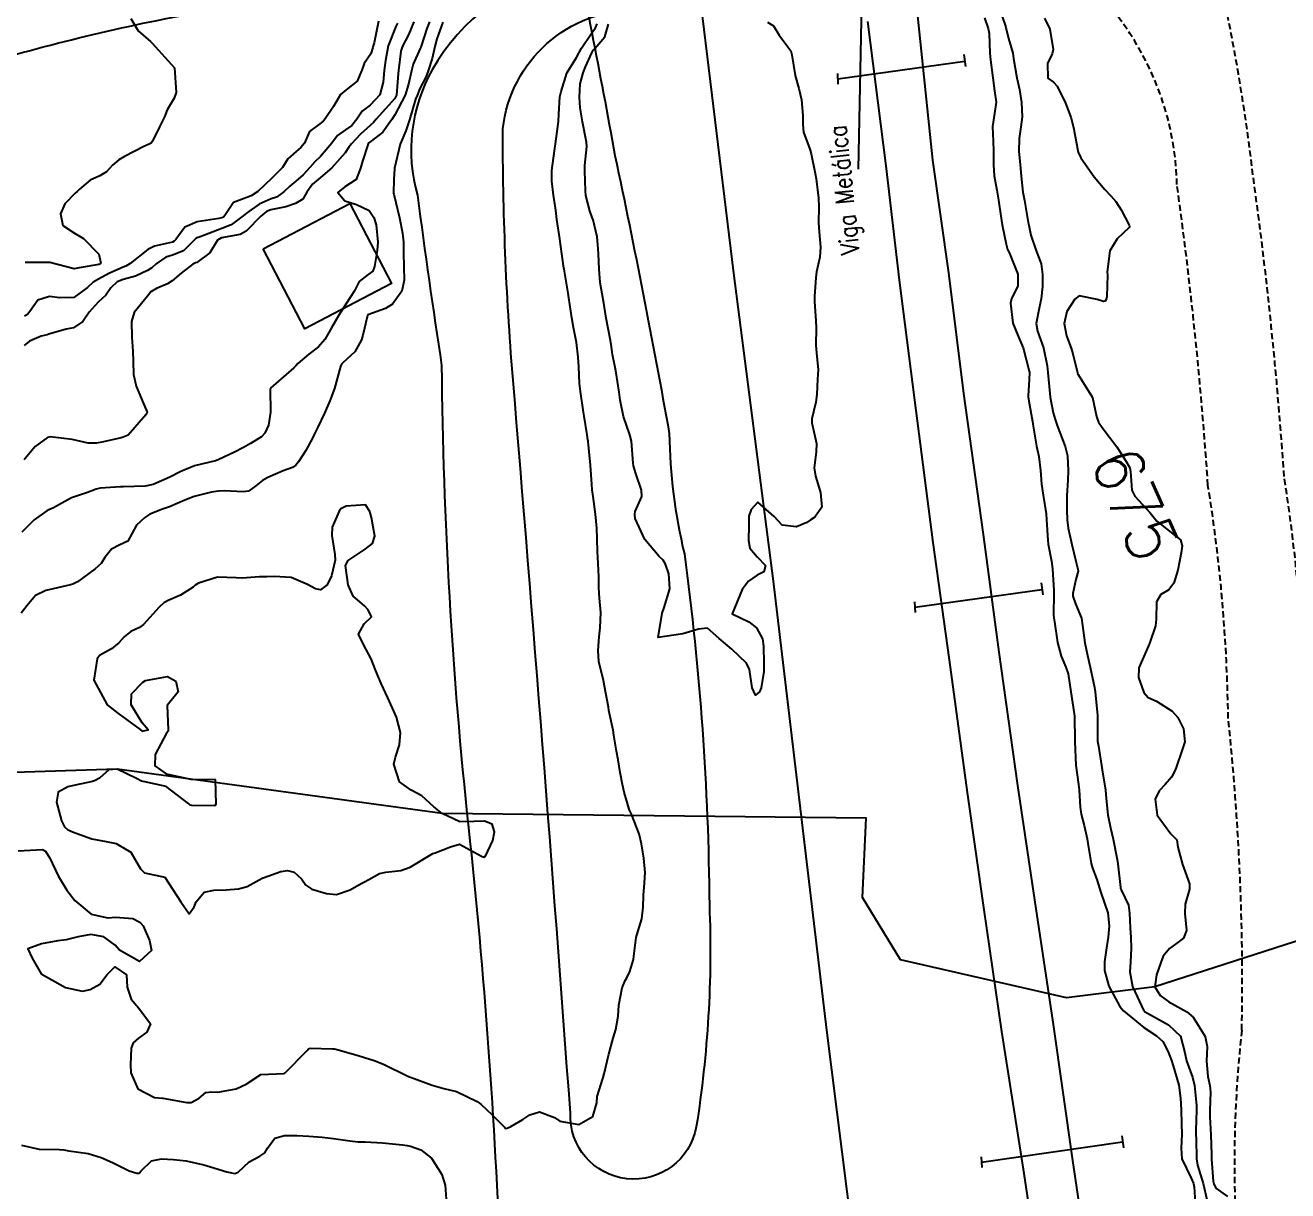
# Model space of a CAD drawing. Header units: metres. Extents: x 292545 to 299085, y 7450245 to 7463078.
# Drawn here: x 296214.4 to 296317.3, y 7455107.3 to 7455202.4 of the extents above; entities that cross this region are included whole.
import ezdxf
from ezdxf.enums import TextEntityAlignment as Align

# ---------------------------------------------------------------- set-up
doc = ezdxf.new("R2010")
doc.units = ezdxf.units.M
doc.linetypes.add('CONTINUO', pattern=[0])
doc.linetypes.add('DASHED', pattern=[0.75, 0.5, -0.25])
for name, color, linetype in [('Cotas', 45, 'Continuous'), ('Curvas de Nivel 1m', 11, 'Continuous'), ('Curvas de Nivel 5m', 15, 'Continuous'), ('Edificações', 30, 'Continuous'), ('Hidrografia', 140, 'Continuous'), ('Linha Férrea', 20, 'Continuous'), ('Pórtico', 62, 'Continuous'), ('TEXTO', 45, 'Continuous'), ('Vias Primárias', 230, 'Continuous'), ('Vias Secundárias', 230, 'DASHED')]:
    doc.layers.add(name, color=color, linetype=linetype)
doc.styles.add('ROMANS', font='romans', dxfattribs={"height": 0.2})
doc.styles.add('Style-STANDARD', font='STANDARD.shx')

msp = doc.modelspace()

# ---------------------------------------------------------------- linework, layer by layer
at = {"layer": 'Curvas de Nivel 1m', "flags": 128}
for points, elevation in [([(296293.68, 7455204.08), (296294.3, 7455202.36), (296294.36, 7455202.07), (296294.57, 7455201.28), (296294.9, 7455200.07), (296294.96, 7455199.65), (296295.24, 7455198.06), (296295.45, 7455197.13), (296295.63, 7455196.06), (296295.66, 7455194.89), (296295.57, 7455194.06), (296295.42, 7455193.11), (296295.41, 7455192.06), (296295.51, 7455191), (296295.58, 7455190.06), (296295.74, 7455188.74), (296295.87, 7455188.06), (296296.17, 7455186.28), (296296.21, 7455186.05), (296296.38, 7455185.23), (296296.78, 7455184.04), (296297.21, 7455182.89), (296297.34, 7455182.04), (296297.32, 7455181.05), (296297.23, 7455180.04), (296297.07, 7455179.28), (296296.81, 7455178.04), (296296.92, 7455177.41), (296297.41, 7455176.04), (296297.72, 7455174.58), (296297.78, 7455174.03), (296297.94, 7455172.32), (296297.97, 7455172.03), (296298.21, 7455170.75), (296298.36, 7455170.19), (296298.41, 7455170.03), (296298.52, 7455169.7), (296299.18, 7455168.01), (296299.38, 7455167.23), (296299.42, 7455166.01), (296299.39, 7455165.25), (296299.32, 7455164.01), (296299.32, 7455162.81), (296299.35, 7455162.01), (296299.43, 7455161.35), (296299.72, 7455160.01), (296300.06, 7455158.66), (296300.22, 7455158), (296300.23, 7455157.82), (296300.04, 7455157.16), (296299.8, 7455156), (296299.81, 7455155.78), (296300.02, 7455155.18), (296300.5, 7455154), (296300.59, 7455153.41), (296300.79, 7455151.99), (296301, 7455150.96), (296301.22, 7455149.99), (296301.58, 7455148.35), (296301.64, 7455147.98), (296301.83, 7455146.07), (296301.83, 7455145.98), (296301.82, 7455144.05), (296301.82, 7455143.98), (296301.89, 7455143.56), (296302.14, 7455141.98), (296302.21, 7455141.63), (296302.46, 7455139.97), (296302.53, 7455139.28), (296302.66, 7455137.97), (296302.88, 7455136.9), (296303.1, 7455135.97), (296303.42, 7455134.32), (296303.47, 7455133.96), (296303.69, 7455132.02), (296303.7, 7455131.96), (296303.75, 7455131.84), (296304.35, 7455130.58), (296304.44, 7455129.95), (296304.49, 7455128.73), (296304.54, 7455127.95), (296304.57, 7455127.07), (296304.51, 7455125.95), (296304.46, 7455125.16), (296304.68, 7455123.95), (296305.59, 7455121.98), (296305.62, 7455121.94), (296305.66, 7455121.92), (296307.62, 7455120.84), (296308.58, 7455119.9), (296308.94, 7455118.54), (296309.08, 7455117.89), (296309.56, 7455116.57), (296309.74, 7455115.89), (296309.9, 7455114.25), (296309.9, 7455113.88), (296309.84, 7455112.21), (296309.84, 7455111.89), (296309.86, 7455111.54), (296309.89, 7455109.89), (296309.98, 7455109.38), (296310.44, 7455107.88), (296310.75, 7455106.58)], 676), ([(296222.97, 7455202.92), (296223.57, 7455201.91), (296224.56, 7455201.04), (296224.71, 7455200.9), (296226.54, 7455198.88), (296226.67, 7455196.88), (296226.51, 7455196.4), (296225.93, 7455195.45), (296225.71, 7455194.89), (296225.3, 7455194.07), (296224.73, 7455192.9), (296224.62, 7455192.74), (296224.46, 7455192.66), (296224.02, 7455192.47), (296222.45, 7455191.66), (296221.99, 7455191.39), (296221.48, 7455190.94), (296220.99, 7455190.39), (296220.43, 7455190.07), (296219.66, 7455189.73), (296218.74, 7455188.97), (296218.58, 7455188.81), (296218.42, 7455188.66), (296217.59, 7455187.79), (296217.24, 7455186.99), (296217.43, 7455186.03), (296218.38, 7455185.39), (296219.11, 7455184.96), (296220.36, 7455183.69), (296220.52, 7455182.95), (296220.44, 7455182.87), (296220.35, 7455182.84), (296218.75, 7455182.56), (296218.35, 7455182.48), (296216.35, 7455183), (296214.35, 7455183.02)], 682), ([(296292.59, 7455202.96), (296292.91, 7455202.09), (296292.97, 7455201.69), (296293.04, 7455200.09), (296293.1, 7455199.53), (296293.28, 7455198.08), (296293.43, 7455197), (296293.54, 7455196.08), (296293.42, 7455195.16), (296293.25, 7455194.09), (296293.3, 7455192.91), (296293.34, 7455192.09), (296293.34, 7455190.97), (296293.4, 7455190.09), (296293.6, 7455188.91), (296293.75, 7455188.08), (296293.83, 7455187.51), (296294.04, 7455186.08), (296294.37, 7455184.5), (296294.49, 7455184.07), (296294.6, 7455183.83), (296295.32, 7455182.06), (296295.31, 7455181.08), (296294.81, 7455180.07), (296294.71, 7455179.68), (296294.92, 7455178.06), (296295.35, 7455176.99), (296295.76, 7455176.06), (296296.25, 7455174.14), (296296.27, 7455174.05), (296296.27, 7455174.03), (296296.24, 7455173.47), (296296.15, 7455172.12), (296296.15, 7455172.05), (296296.22, 7455171.7), (296296.52, 7455170.05), (296296.57, 7455169.67), (296296.83, 7455168.04), (296297.02, 7455167.19), (296297.17, 7455166.04), (296297.25, 7455164.93), (296297.39, 7455164.04), (296297.63, 7455162.52), (296297.67, 7455162.03), (296297.76, 7455160.36), (296297.8, 7455160.03), (296298.06, 7455158.65), (296298.14, 7455158.03), (296298.25, 7455156.25), (296298.25, 7455156.03), (296298.22, 7455154.23), (296298.25, 7455154.03), (296298.32, 7455153.71), (296298.56, 7455152.02), (296298.85, 7455150.89), (296299.23, 7455150.01), (296299.42, 7455149.47), (296299.65, 7455148), (296299.92, 7455146.19), (296299.93, 7455146), (296299.93, 7455145.98), (296299.97, 7455144), (296299.97, 7455143.92), (296300.04, 7455142), (296300.27, 7455140.42), (296300.32, 7455140), (296300.4, 7455138.57), (296300.48, 7455138), (296300.73, 7455137.08), (296300.97, 7455135.99), (296301.08, 7455135.28), (296301.29, 7455133.99), (296301.4, 7455133.62), (296301.76, 7455132.69), (296301.97, 7455131.98), (296302.09, 7455131.63), (296302.67, 7455129.97), (296302.78, 7455128.9), (296302.68, 7455127.97), (296302.55, 7455127.11), (296302.38, 7455125.97), (296302.38, 7455125.26), (296302.73, 7455123.97), (296303.64, 7455122.32), (296303.95, 7455121.96), (296305.61, 7455120.61), (296306.63, 7455119.92), (296307.14, 7455119.46), (296307.59, 7455118.63), (296307.85, 7455117.91), (296307.99, 7455117.49), (296308.44, 7455115.9), (296308.6, 7455114.84), (296308.65, 7455113.9), (296308.67, 7455112.75), (296308.69, 7455111.9), (296308.64, 7455110.76), (296308.69, 7455109.9), (296309.47, 7455108.33), (296309.66, 7455107.89), (296309.71, 7455107.63), (296309.81, 7455105.89)], 677), ([(296213.78, 7455135.03), (296215.77, 7455135.12), (296216.02, 7455135), (296216.35, 7455134.41), (296217.05, 7455132.99), (296217.74, 7455131.82), (296218.39, 7455130.97), (296219.72, 7455129.85), (296221.09, 7455129.56), (296221.71, 7455129.61), (296223.13, 7455129.5), (296223.71, 7455129.2), (296223.96, 7455128.91), (296224.5, 7455127.7), (296224.65, 7455126.9), (296223.67, 7455126), (296222.04, 7455126.93), (296221.69, 7455127.34), (296220.76, 7455128.01), (296219.7, 7455128.2), (296218.66, 7455128), (296217.69, 7455127.76), (296217.01, 7455127.67), (296215.69, 7455127.44), (296214.57, 7455127.02), (296214.93, 7455126.26), (296215.66, 7455125), (296217.65, 7455123.88), (296219.03, 7455123.58), (296219.64, 7455123.7), (296220.44, 7455124.16), (296221.05, 7455124.94), (296221.67, 7455125.56), (296222.61, 7455124.92), (296222.67, 7455123.89), (296223, 7455122.92), (296223.63, 7455122.19), (296224.58, 7455120.9), (296224.26, 7455120.24), (296223.6, 7455119.74), (296223.16, 7455119.35), (296223, 7455118.92), (296222.93, 7455117.56), (296222.97, 7455116.92), (296223.55, 7455115.61), (296224.9, 7455114.9), (296225.54, 7455114.85), (296225.59, 7455114.84), (296227.54, 7455114.5), (296227.9, 7455114.5), (296228.53, 7455114.85), (296229.08, 7455115.32), (296229.55, 7455115.36), (296230.07, 7455115.35), (296231.55, 7455115.61), (296232.37, 7455115.99), (296233.56, 7455116.79), (296235.47, 7455116.87), (296235.56, 7455116.92), (296237.35, 7455118.74), (296237.46, 7455118.87), (296237.59, 7455118.93), (296239.43, 7455118.88), (296239.58, 7455118.86), (296240.19, 7455118.71), (296241.58, 7455118.31), (296242.82, 7455117.92), (296243.57, 7455117.61), (296245.56, 7455116.65), (296247.03, 7455116.1), (296247.55, 7455115.92), (296248.51, 7455115.65), (296249.54, 7455115.39), (296251.23, 7455114.58), (296251.53, 7455114.35), (296252.45, 7455113.49), (296253.38, 7455112.55), (296253.44, 7455112.48), (296253.51, 7455112.37), (296253.67, 7455112.39), (296253.97, 7455112.55), (296254.94, 7455113.11), (296255.52, 7455113.49), (296256.31, 7455113.73), (296257.52, 7455113.27), (296257.97, 7455112.96), (296259.52, 7455112.69), (296260.65, 7455113.34), (296260.99, 7455114.47), (296261.01, 7455114.99), (296261.48, 7455116.46), (296261.5, 7455116.53), (296261.57, 7455116.84), (296261.97, 7455118.45), (296262.32, 7455119.73), (296262.53, 7455120.45), (296262.72, 7455121.54), (296262.77, 7455122.44), (296263.05, 7455123.84), (296263.29, 7455124.44), (296263.42, 7455124.67), (296263.66, 7455125.17), (296263.96, 7455126.15), (296264, 7455126.43), (296264.18, 7455127.94), (296264.32, 7455128.42), (296264.66, 7455129.47), (296264.77, 7455130.42), (296264.79, 7455131.37), (296264.88, 7455132.42), (296264.92, 7455133.26), (296264.8, 7455134.42), (296264.61, 7455135.6), (296264.43, 7455136.42), (296263.82, 7455138), (296263.68, 7455138.29), (296263.62, 7455138.43), (296263.21, 7455139.81), (296263.06, 7455140.44), (296262.89, 7455141.41), (296262.72, 7455142.45), (296262.59, 7455143.16), (296262.36, 7455144.45), (296262.3, 7455144.86), (296261.97, 7455146.46), (296261.92, 7455146.74), (296261.6, 7455148.46), (296261.51, 7455148.91), (296261.15, 7455150.47), (296261.08, 7455151.37), (296261.18, 7455152.47), (296261.25, 7455153.22), (296261.3, 7455154.47), (296261.2, 7455155.64), (296261.15, 7455156.46), (296261.13, 7455157.38), (296261.08, 7455158.46), (296261.04, 7455159.44), (296261.01, 7455160.47), (296260.97, 7455161.35), (296260.87, 7455162.47), (296260.68, 7455163.92), (296260.61, 7455164.47), (296260.57, 7455164.9), (296260.45, 7455166.48), (296260.26, 7455168.4), (296260.26, 7455168.48), (296260.25, 7455168.55), (296260.19, 7455168.96), (296259.94, 7455170.48), (296259.89, 7455170.8), (296259.64, 7455172.49), (296259.57, 7455173.15), (296259.51, 7455174.49), (296259.46, 7455175.28), (296259.31, 7455176.49), (296259.07, 7455177.71), (296258.94, 7455178.49), (296258.7, 7455180.12), (296258.64, 7455180.5), (296258.34, 7455182.31), (296258.31, 7455182.5), (296258.3, 7455182.54), (296258.02, 7455184.5), (296257.95, 7455184.94), (296257.72, 7455186.51), (296257.63, 7455187.28), (296257.45, 7455188.51), (296257.31, 7455189.63), (296257.32, 7455190.51), (296257.44, 7455191.52), (296257.58, 7455192.51), (296257.69, 7455193.29), (296257.85, 7455194.51), (296257.89, 7455195.11), (296257.97, 7455196.51), (296258.06, 7455196.96), (296258.53, 7455198.46), (296258.56, 7455198.5), (296259.32, 7455199.72), (296259.74, 7455200.48), (296260.58, 7455201.74), (296260.88, 7455202.16), (296261, 7455202.47)], 677), ([(296248.41, 7455202.62), (296247.93, 7455201.26), (296247.77, 7455200.63), (296247.54, 7455199.64), (296247.23, 7455198.63), (296247.03, 7455198.13), (296246.52, 7455197.15), (296246.38, 7455196.77), (296246.33, 7455196.64), (296246.2, 7455196.34), (296245.71, 7455194.65), (296245.39, 7455193.75), (296244.93, 7455192.66), (296244.47, 7455190.69), (296244.47, 7455190.67), (296244.43, 7455189.78), (296244.39, 7455188.7), (296244.4, 7455188.67), (296244.42, 7455188.57), (296244.87, 7455186.66), (296245.13, 7455185.41), (296245.2, 7455184.66), (296245.22, 7455183.8), (296245.23, 7455182.66), (296245.25, 7455181.58), (296245.07, 7455180.66), (296244.31, 7455179.61), (296243.73, 7455179.25), (296242.3, 7455178.74), (296242.28, 7455178.72), (296242.26, 7455178.69), (296241.89, 7455177.08), (296241.78, 7455176.69), (296241.25, 7455175.71), (296240.25, 7455174.82), (296240.15, 7455174.71), (296240.06, 7455174.52), (296239.58, 7455172.72), (296239.21, 7455171.73), (296238.76, 7455170.73), (296238.19, 7455169.52), (296237.93, 7455168.99), (296237.81, 7455168.74), (296237.24, 7455167.68), (296236.65, 7455166.76), (296236.43, 7455166.48), (296236.15, 7455166.28), (296235.38, 7455166.01), (296234.14, 7455165.47), (296233.7, 7455165.23), (296233.15, 7455164.8), (296232.57, 7455164.36), (296232.13, 7455164.3), (296230.58, 7455164.38), (296230.13, 7455164.36), (296229.56, 7455164.27), (296228.12, 7455163.93), (296227.38, 7455163.61), (296226.11, 7455163.08), (296225.56, 7455162.89), (296224.53, 7455162.48), (296224.1, 7455162.22), (296223.43, 7455161.58), (296223.07, 7455160.92), (296222.72, 7455160.28), (296222.07, 7455159.97), (296221.38, 7455159.63), (296220.85, 7455158.94), (296220.54, 7455158.46), (296220.05, 7455158.03), (296218.61, 7455156.97), (296218.24, 7455156.77), (296218.04, 7455156.72), (296216.63, 7455156.4), (296216.03, 7455156.25), (296215.19, 7455155.84), (296214.5, 7455155.02), (296214.01, 7455154.41)], 677), ([(296247.32, 7455202.63), (296247.11, 7455202.1), (296246.64, 7455200.64), (296246.62, 7455200.58), (296246.56, 7455200.45), (296246.01, 7455199.18), (296245.85, 7455198.65), (296245.62, 7455197.55), (296245.35, 7455196.65), (296244.5, 7455195.06), (296244.25, 7455194.67), (296243.52, 7455193.64), (296242.46, 7455192.83), (296242.39, 7455192.77), (296242.33, 7455192.69), (296241.87, 7455191.27), (296241.7, 7455190.7), (296241.35, 7455189.78), (296240.43, 7455189.17), (296239.85, 7455188.72), (296240.41, 7455188.04), (296241.38, 7455187.73), (296242.4, 7455187.25), (296242.8, 7455186.69), (296242.98, 7455186.09), (296243.11, 7455184.68), (296243.07, 7455183.98), (296242.85, 7455182.68), (296242.71, 7455182.31), (296242.34, 7455182.02), (296241.58, 7455181.45), (296241.21, 7455180.7), (296240.87, 7455180.15), (296240.31, 7455179.32), (296239.94, 7455178.72), (296239.33, 7455177.68), (296238.79, 7455176.73), (296238.27, 7455176.13), (296237.48, 7455175.53), (296236.59, 7455174.76), (296236.43, 7455174.58), (296236.25, 7455174.41), (296234.38, 7455172.79), (296234.34, 7455172.68), (296234.37, 7455170.79), (296234.19, 7455169.74), (296233.9, 7455169.08), (296233.62, 7455168.8), (296232.74, 7455168.24), (296232.17, 7455167.92), (296231.43, 7455167.55), (296230.15, 7455166.93), (296230.09, 7455166.9), (296229.88, 7455166.83), (296228.15, 7455166.41), (296227.04, 7455165.97), (296226.14, 7455165.5), (296224.78, 7455164.9), (296224.13, 7455164.77), (296222.36, 7455164.7), (296222.13, 7455164.7), (296220.47, 7455164.6), (296220.13, 7455164.52), (296219.42, 7455164.25), (296218.12, 7455163.81), (296217.58, 7455163.52), (296216.65, 7455162.99), (296216.28, 7455162.83), (296216.11, 7455162.75), (296215.09, 7455162.02), (296214.08, 7455161.02)], 678), ([(296246.06, 7455202.65), (296245.63, 7455201.59), (296245.12, 7455200.65), (296244.98, 7455200.24), (296244.79, 7455198.66), (296244.77, 7455198.42), (296244.63, 7455196.66), (296244.51, 7455196.38), (296242.99, 7455194.69), (296242.75, 7455194.42), (296242.49, 7455194.17), (296241.69, 7455193.48), (296240.97, 7455192.7), (296240.76, 7455192.41), (296240.46, 7455191.94), (296239.35, 7455190.73), (296238.43, 7455189.94), (296237.79, 7455189.39), (296237.33, 7455188.75), (296236.99, 7455188.18), (296236.41, 7455187.82), (296235.62, 7455187.56), (296234.4, 7455187.3), (296234.02, 7455187.17), (296233.56, 7455186.79), (296232.38, 7455185.57), (296231.89, 7455185.3), (296230.37, 7455185.01), (296230.03, 7455184.84), (296229.41, 7455183.79), (296228.35, 7455183.01), (296228.24, 7455182.97), (296228.03, 7455182.86), (296227.06, 7455182.15), (296226.33, 7455181.5), (296225.95, 7455181.27), (296225.06, 7455180.89), (296224.59, 7455180.62), (296224.32, 7455180.26), (296223.24, 7455178.92), (296223.02, 7455178.2), (296223.06, 7455176.92), (296223.12, 7455175.78), (296223.15, 7455174.92), (296223.19, 7455173.87), (296223.39, 7455172.91), (296224.2, 7455171.04), (296224.28, 7455170.9), (296224.31, 7455170.79), (296224.2, 7455170.58), (296222.76, 7455168.92), (296222.35, 7455168.75), (296222.18, 7455168.72), (296220.73, 7455168.39), (296220.18, 7455168.28), (296219.5, 7455168.28), (296218.18, 7455168.58), (296216.4, 7455168.78), (296216.18, 7455168.73), (296215.17, 7455168.01), (296214.36, 7455167.02), (296214.27, 7455166.91)], 679), ([(296243.17, 7455202.68), (296242.81, 7455200.93), (296242.73, 7455200.69), (296242.7, 7455200.55), (296242.55, 7455200.03), (296242.01, 7455199.23), (296241.82, 7455198.7), (296241.42, 7455197.81), (296240.52, 7455197.1), (296240.07, 7455196.72), (296239.49, 7455195.72), (296238.83, 7455194.73), (296238.67, 7455194.56), (296238.49, 7455194.4), (296237.55, 7455193.68), (296237.12, 7455192.75), (296236.83, 7455192.38), (296236.46, 7455192.05), (296235.77, 7455191.45), (296235.34, 7455190.77), (296234.9, 7455190.31), (296234.43, 7455189.86), (296233.33, 7455188.8), (296232.77, 7455188.45), (296232.42, 7455188.32), (296231.34, 7455187.89), (296230.64, 7455186.83), (296230.52, 7455186.7), (296230.39, 7455186.65), (296230.14, 7455186.59), (296228.39, 7455186.32), (296227.37, 7455185.88), (296226.64, 7455184.88), (296226.51, 7455184.74), (296226.37, 7455184.68), (296224.91, 7455184.35), (296224.36, 7455184.08), (296222.9, 7455182.92), (296222.56, 7455182.71), (296222.35, 7455182.63), (296221.18, 7455182.1), (296220.33, 7455181.66), (296219.89, 7455181.4), (296219.44, 7455180.96), (296218.31, 7455180.16), (296217.18, 7455180.12), (296216.32, 7455180.24), (296215.39, 7455179.93), (296214.73, 7455179.02), (296214.54, 7455178.78), (296214.3, 7455178.63)], 681), ([(296274.9, 7455202.62), (296275.38, 7455202.3), (296275.84, 7455201.56), (296276.57, 7455200.61), (296276.79, 7455200.28), (296276.89, 7455199.95), (296277.17, 7455198.27), (296277.46, 7455197.21), (296277.66, 7455196.27), (296277.78, 7455194.99), (296277.77, 7455194.27), (296277.85, 7455193.64), (296278.35, 7455192.26), (296278.38, 7455192.18), (296278.46, 7455191.87), (296278.8, 7455190.26), (296278.87, 7455189.82), (296279.07, 7455188.25), (296279.1, 7455187.56), (296279.07, 7455186.25), (296279.12, 7455185.52), (296279.23, 7455184.25), (296279.18, 7455183.43), (296278.91, 7455182.25), (296278.83, 7455181.76), (296278.74, 7455180.26), (296278.74, 7455179.84), (296278.85, 7455178.25), (296278.87, 7455177.67), (296278.84, 7455176.25), (296278.89, 7455175.63), (296279.02, 7455174.25), (296278.99, 7455173.5), (296278.93, 7455172.25), (296278.84, 7455171.63), (296278.51, 7455170.26), (296278.52, 7455169.93), (296278.89, 7455168.25), (296278.86, 7455167.57), (296278.71, 7455166.25), (296278.82, 7455165.58), (296279.22, 7455164.25), (296279.32, 7455163.05), (296278.77, 7455162.25), (296278.37, 7455161.99), (296278.1, 7455161.81), (296277.26, 7455161.44), (296276.1, 7455161.59), (296275.44, 7455162.3), (296274.12, 7455163.47), (296273.58, 7455162.85), (296273.38, 7455162.32), (296273.39, 7455161.62), (296273.36, 7455160.32), (296273.46, 7455159.71), (296274.07, 7455159.01), (296274.73, 7455158.3), (296274.59, 7455157.77), (296274.05, 7455157.5), (296273.35, 7455157.02), (296272.83, 7455156.33), (296272.01, 7455154.34), (296273.39, 7455153.7), (296274, 7455153.21), (296274.48, 7455152.31), (296274.58, 7455151.71), (296274.59, 7455150.3), (296274.61, 7455149.65), (296274.38, 7455148.31), (296274.25, 7455148), (296273.93, 7455147.73), (296273.66, 7455148.31), (296273.44, 7455149.8), (296273.2, 7455150.32), (296271.98, 7455151.47), (296270.95, 7455152.35), (296270, 7455153.18), (296269.27, 7455153.1), (296268, 7455152.72), (296265.99, 7455152.41), (296266.32, 7455154.41), (296266.48, 7455154.87), (296266.94, 7455156.4), (296266.84, 7455157.61), (296266.57, 7455158.4), (296266.38, 7455158.72), (296266.07, 7455159.04), (296264.9, 7455160.42), (296264.1, 7455162.12), (296264.07, 7455162.43), (296264.07, 7455162.47), (296264.11, 7455162.7), (296264.64, 7455163.91), (296264.63, 7455164.43), (296264.15, 7455165.79), (296263.97, 7455166.43), (296263.94, 7455166.65), (296263.8, 7455168.43), (296263.66, 7455168.96), (296263.15, 7455170.44), (296262.87, 7455171.79), (296262.79, 7455172.44), (296262.53, 7455174.16), (296262.47, 7455174.45), (296262.26, 7455175.51), (296262.15, 7455176.33), (296262.12, 7455176.45), (296262.09, 7455176.64), (296261.75, 7455178.46), (296261.56, 7455179.7), (296261.41, 7455180.46), (296261.26, 7455181.39), (296261.17, 7455182.47), (296261.12, 7455183.71), (296261.07, 7455184.47), (296261, 7455185.09), (296260.67, 7455186.48), (296260.6, 7455186.68), (296260.4, 7455187.23), (296260.09, 7455188.48), (296260.05, 7455188.85), (296259.99, 7455190.48), (296260, 7455190.93), (296260.15, 7455192.48), (296260.13, 7455192.82), (296259.82, 7455194.49), (296259.63, 7455195.61), (296259.56, 7455196.48), (296259.62, 7455197.58), (296259.86, 7455198.48), (296260.05, 7455198.96), (296260.56, 7455200.1), (296260.69, 7455200.34), (296260.82, 7455200.47), (296261.62, 7455201.42), (296261.92, 7455202.46)], 678), ([(296214.06, 7455111.02), (296215.49, 7455110.68), (296217.16, 7455110.66), (296217.49, 7455110.64), (296217.9, 7455110.56), (296219.49, 7455110.34), (296220.56, 7455110.02), (296221.48, 7455109.59), (296222.84, 7455108.92), (296223.47, 7455108.72), (296223.65, 7455108.73), (296223.82, 7455108.91), (296224.65, 7455109.73), (296225.48, 7455109.89), (296226.46, 7455109.85), (296227.48, 7455109.73), (296228.91, 7455109.41), (296229.47, 7455109.26), (296230.8, 7455108.83), (296231.46, 7455108.71), (296231.72, 7455108.82), (296232.62, 7455109.66), (296233.48, 7455110.11), (296233.89, 7455110.39), (296234.12, 7455110.78), (296234.7, 7455111.58), (296235.5, 7455111.81), (296236.54, 7455111.79), (296237.5, 7455111.75), (296238.57, 7455111.67), (296239.5, 7455111.57), (296240.84, 7455111.36), (296241.5, 7455111.3), (296242.09, 7455111.28), (296243.5, 7455111.2), (296245.12, 7455111.03), (296245.5, 7455111), (296245.79, 7455110.94), (296246.61, 7455110.64), (296247.48, 7455109.95), (296248.34, 7455108.62), (296248.6, 7455107.76), (296248.69, 7455106.61)], 678)]:
    msp.add_lwpolyline(points, dxfattribs=dict(at, elevation=elevation))
at = {"layer": 'Curvas de Nivel 1m', "elevation": 676, "flags": 128}
msp.add_lwpolyline([(296242.47, 7455162.69), (296242.12, 7455163.25), (296240.54, 7455163.14), (296240.11, 7455162.91), (296240.02, 7455162.81), (296239.97, 7455162.72), (296239.4, 7455161.42), (296239.35, 7455160.73), (296239.6, 7455159.19), (296239.63, 7455158.72), (296239.33, 7455157.44), (296238.98, 7455156.73), (296238.45, 7455156.32), (296238.04, 7455156.39), (296237.37, 7455156.75), (296236.05, 7455157.32), (296234.67, 7455157.4), (296234.05, 7455157.37), (296233.47, 7455157.38), (296232.05, 7455157.27), (296231.57, 7455157.3), (296230.05, 7455157.35), (296228.49, 7455156.85), (296228.22, 7455156.68), (296228.04, 7455156.54), (296227.03, 7455155.87), (296226.02, 7455155.44), (296225.65, 7455155.25), (296225.27, 7455154.89), (296224, 7455153.47), (296223.67, 7455153.24), (296222.98, 7455152.92), (296222.43, 7455152.48), (296221.98, 7455151.98), (296221.4, 7455151.51), (296220.41, 7455150.95), (296220.22, 7455150.69), (296219.94, 7455148.95), (296221.05, 7455146.94), (296221.91, 7455146.26), (296223.72, 7455144.91), (296223.89, 7455144.78), (296224.39, 7455144.9), (296223.9, 7455145.45), (296223, 7455146.92), (296223.02, 7455147.84), (296223.94, 7455148.79), (296224.17, 7455148.91), (296225.95, 7455149.25), (296226.63, 7455148.87), (296226.82, 7455147.99), (296225.92, 7455146.88), (296226.01, 7455144.88), (296226, 7455144.77), (296225.89, 7455144.61), (296224.95, 7455142.89), (296224.93, 7455141.96), (296225.86, 7455141.31), (296227.85, 7455140.86), (296229.85, 7455140.84), (296229.91, 7455138.84), (296229.82, 7455138.7), (296227.95, 7455138.73), (296227.82, 7455138.75), (296227.71, 7455138.86), (296225.84, 7455140.28), (296224.12, 7455140.64), (296223.85, 7455140.7), (296223.42, 7455140.91), (296221.86, 7455141.69), (296221.18, 7455141.62), (296220.41, 7455140.94), (296220.05, 7455140.75), (296219.85, 7455140.69), (296218.43, 7455140.39), (296217.84, 7455140.25), (296217.03, 7455139.8), (296216.91, 7455138.99), (296217.32, 7455137.47), (296217.55, 7455136.98), (296217.8, 7455136.75), (296218.22, 7455136.56), (296219.79, 7455136), (296220.95, 7455135.78), (296221.78, 7455135.63), (296222.98, 7455134.92), (296223.76, 7455133.54), (296224.09, 7455133.24), (296225.75, 7455132.88), (296227.04, 7455130.87), (296227.72, 7455129.87), (296228.13, 7455130.45), (296228.29, 7455130.85), (296228.94, 7455131.65), (296229.74, 7455131.81), (296230.75, 7455131.83), (296231.74, 7455131.93), (296232.45, 7455132.1), (296233.68, 7455132.79), (296233.73, 7455132.81), (296233.75, 7455132.82), (296235.2, 7455133.33), (296235.76, 7455133.41), (296236.29, 7455133.29), (296236.89, 7455132.75), (296237.23, 7455132.23), (296237.74, 7455131.9), (296238.93, 7455131.54), (296239.74, 7455131.45), (296240.87, 7455131.83), (296241.75, 7455132.36), (296241.97, 7455132.47), (296242.37, 7455132.68), (296243.25, 7455133.18), (296243.76, 7455133.29), (296245, 7455133.42), (296245.76, 7455133.68), (296247.34, 7455134.63), (296247.6, 7455134.8), (296247.78, 7455134.87), (296249.04, 7455135.35), (296249.79, 7455135.56), (296251.57, 7455134.58), (296251.77, 7455134.51), (296251.9, 7455134.58), (296252.5, 7455135.86), (296252.63, 7455136.57), (296252.43, 7455137.19), (296251.81, 7455137.45), (296250.98, 7455137.42), (296249.81, 7455137.39), (296248.36, 7455138.07), (296247.82, 7455138.5), (296247.76, 7455138.55), (296247.69, 7455138.62), (296246.71, 7455139.52), (296245.84, 7455139.98), (296244.87, 7455140.66), (296244.43, 7455142.1), (296244.56, 7455142.66), (296244.89, 7455143.66), (296244.97, 7455144.66), (296244.65, 7455145.93), (296244.32, 7455146.67), (296243.93, 7455147.51), (296243.38, 7455148.68), (296242.94, 7455149.69), (296242.56, 7455150.68), (296241.98, 7455151.79), (296241.54, 7455152.7), (296242, 7455153.53), (296242.59, 7455154.1), (296242.34, 7455154.69), (296242.02, 7455155.01), (296241.11, 7455155.79), (296240.7, 7455156.71), (296240.47, 7455158.3), (296240.7, 7455158.71), (296242.07, 7455159.64), (296242.68, 7455160.09), (296242.87, 7455160.68), (296242.59, 7455162.2)], close=True, dxfattribs=at)
at = {"layer": 'Curvas de Nivel 5m', "flags": 128}
for points, elevation in [([(296297.5, 7455202.95), (296297.94, 7455202.03), (296298.2, 7455200.39), (296298.12, 7455200.03), (296297.74, 7455199.23), (296297.77, 7455198.03), (296298.22, 7455197.71), (296298.53, 7455197.39), (296299.21, 7455196.01), (296299.64, 7455194.87), (296299.87, 7455194.01), (296300.18, 7455192.29), (296300.23, 7455192), (296300.46, 7455191.54), (296301.56, 7455189.99), (296302.43, 7455188.96), (296302.9, 7455188.45), (296303.32, 7455187.97), (296303.75, 7455187.3), (296304.39, 7455186.06), (296304.42, 7455185.95), (296304.43, 7455185.92), (296304.39, 7455185.86), (296303.41, 7455184.93), (296302.82, 7455183.97), (296302.62, 7455182.25), (296302.63, 7455181.98), (296302.59, 7455180.24), (296302.53, 7455179.98), (296302.45, 7455179.85), (296302.32, 7455179.83), (296301.8, 7455179.99), (296300.33, 7455180.29), (296299.96, 7455180.01), (296299.31, 7455179.01), (296299.09, 7455178.02), (296299.3, 7455177.04), (296299.68, 7455176.01), (296299.81, 7455175.55), (296300.18, 7455174), (296300.2, 7455173.96), (296300.24, 7455173.86), (296301.4, 7455171.99), (296301.75, 7455170.44), (296301.9, 7455169.98), (296302.2, 7455169.54), (296303.39, 7455167.97), (296304.16, 7455166.79), (296304.45, 7455166.25), (296304.51, 7455165.95), (296304.62, 7455164.43), (296304.86, 7455163.95), (296306.11, 7455162.6), (296306.67, 7455161.92), (296308.09, 7455160.78), (296308.58, 7455160.39), (296308.73, 7455159.9), (296308.65, 7455159.33), (296308.36, 7455157.91), (296308.04, 7455156.86), (296307.64, 7455156.32), (296306.99, 7455155.92), (296306.63, 7455155.32), (296306.61, 7455153.92), (296306.56, 7455153.37), (296306.06, 7455151.93), (296306.04, 7455151.87), (296305.98, 7455151.74), (296305.18, 7455149.94), (296305.17, 7455149.15), (296305.6, 7455147.94), (296305.94, 7455147.54), (296306.63, 7455147.22), (296307.92, 7455146.4), (296308.36, 7455145.91), (296308.83, 7455144.98), (296308.94, 7455143.9), (296308.68, 7455143.11), (296308.25, 7455141.91), (296308.16, 7455141.61), (296307.85, 7455141.03), (296307.33, 7455140.44), (296306.85, 7455139.92), (296306.53, 7455139.23), (296306.69, 7455137.92), (296307.8, 7455136.42), (296308.29, 7455135.91), (296308.38, 7455135.31), (296308.76, 7455133.9), (296309.32, 7455132.33), (296309.33, 7455131.89), (296308.97, 7455130.66), (296308.94, 7455129.9), (296309.08, 7455128.53), (296308.83, 7455127.9), (296308.19, 7455127.41), (296307.69, 7455127.05), (296307.17, 7455126.42), (296306.99, 7455125.92), (296306.63, 7455124.9), (296306.5, 7455123.93), (296306.94, 7455123.21), (296307.64, 7455122.7), (296309.11, 7455121.9), (296309.63, 7455121.46), (296310.61, 7455119.87), (296310.77, 7455119.05), (296310.72, 7455117.87), (296310.81, 7455116.62), (296310.97, 7455115.87), (296311.03, 7455115.35), (296310.98, 7455113.87), (296310.98, 7455113.32), (296311.06, 7455111.87), (296311.12, 7455110.25), (296311.13, 7455109.87), (296311.26, 7455108.08), (296311.3, 7455107.87), (296311.46, 7455107.52), (296312.42, 7455106.82)], 675), ([(296244.71, 7455202.53), (296244.58, 7455202.27), (296243.97, 7455200.67), (296243.73, 7455199.49), (296243.63, 7455198.67), (296243.56, 7455197.71), (296243.28, 7455196.68), (296242.5, 7455195.83), (296241.85, 7455195.35), (296241.39, 7455194.7), (296241, 7455194.19), (296240.48, 7455193.82), (296239.83, 7455193.36), (296239.35, 7455192.73), (296238.45, 7455191.65), (296237.98, 7455191.21), (296237.57, 7455190.75), (296237.03, 7455190.16), (296236.43, 7455189.63), (296235.95, 7455189.24), (296235.46, 7455188.77), (296234.85, 7455188.35), (296234.41, 7455188.19), (296233.44, 7455187.76), (296232.4, 7455187.03), (296232.27, 7455186.93), (296232.14, 7455186.81), (296231.14, 7455186.07), (296230.38, 7455185.77), (296228.61, 7455185.09), (296228.37, 7455185.02), (296228.27, 7455184.97), (296228.17, 7455184.86), (296227.26, 7455183.97), (296226.36, 7455183.61), (296225.81, 7455183.43), (296225.04, 7455182.89), (296224.67, 7455182.57), (296224.34, 7455182.35), (296223.35, 7455181.9), (296222.33, 7455181.62), (296221.84, 7455181.43), (296221.33, 7455180.94), (296220.92, 7455180.34), (296220.31, 7455179.77), (296219.56, 7455178.96), (296219.06, 7455178.2), (296218.28, 7455177.68), (296217.7, 7455177.57), (296216.28, 7455177.15), (296216.15, 7455177.12), (296215.65, 7455177.01), (296214.7, 7455176.58), (296214.27, 7455176.24)], 680)]:
    msp.add_lwpolyline(points, dxfattribs=dict(at, elevation=elevation))
at = {"layer": 'Edificações'}
msp.add_lwpolyline([(296233.75, 7455184.13), (296240.82, 7455187.83), (296244.24, 7455181.3), (296237.17, 7455177.6)], close=True, dxfattribs=at)
at = {"layer": 'Hidrografia'}
msp.add_lwpolyline([(296319.56, 7455128.13), (296306.5, 7455123.93), (296299.29, 7455123.04), (296285.76, 7455126.14), (296282.66, 7455131.21), (296282.94, 7455137.68), (296248.36, 7455138.07), (296221.86, 7455141.69), (296192.4, 7455140.72), (296172.28, 7455137.52), (296152.89, 7455136.65), (296137.09, 7455132.3), (296127.79, 7455125.27), (296121.45, 7455125.26), (296112.95, 7455130.22), (296110.12, 7455132.51), (296105.27, 7455130.76), (296094.87, 7455126.44), (296094.03, 7455114.31), (296092.99, 7455110.03)], dxfattribs=at)
at = {"layer": 'Linha Férrea', "linetype": 'Continuous'}
for points in [[(296301.29, 7455099.69), (296299.8, 7455109.76), (296298.2, 7455121.05), (296296.71, 7455131.02), (296295.31, 7455140.36), (296293.79, 7455151.22), (296292.51, 7455160.82), (296290.91, 7455172.33), (296289.68, 7455182.16), (296288.38, 7455191.36), (296287.17, 7455203.13)], [(296283.07, 7455202.67), (296284.54, 7455190.89), (296285.63, 7455181.56), (296286.89, 7455171.78), (296288.39, 7455160.17), (296289.72, 7455150.59), (296291.18, 7455139.79), (296292.51, 7455130.41), (296293.99, 7455120.29), (296295.75, 7455109.07), (296297.25, 7455099.1)]]:
    msp.add_lwpolyline(points, dxfattribs=at)
at = {"layer": 'Pórtico'}
for points in [[(296290.92, 7455199.96), (296291.06, 7455199)], [(296280.64, 7455197.98), (296291, 7455199.43)], [(296280.62, 7455198.42), (296280.65, 7455197.54)], [(296297.21, 7455156.87), (296297.35, 7455155.9)], [(296286.92, 7455154.89), (296297.28, 7455156.34)], [(296286.9, 7455155.32), (296286.94, 7455154.45)], [(296292.35, 7455109.62), (296303.87, 7455111.29)], [(296303.81, 7455111.77), (296303.94, 7455110.8)], [(296292.33, 7455110.06), (296292.37, 7455109.19)]]:
    msp.add_lwpolyline(points, dxfattribs=at)
at = {"layer": 'TEXTO', "linetype": 'CONTINUO'}
msp.add_polyline3d([(296282.61, 7455206.83, 0), (296282.29, 7455190.63, 0)], dxfattribs=at)
at = {"layer": 'Vias Primárias'}
msp.add_lwpolyline([(296283.49, 7455090.63), (296279.74, 7455120.4), (296275.38, 7455157.02), (296272.16, 7455182.15), (296267.46, 7455220.8), (296264.51, 7455245.66), (296264.17, 7455249.95), (296257.35, 7455310.98), (296252.16, 7455354.5), (296247.83, 7455391.85), (296243.35, 7455429.92), (296240.83, 7455451.93), (296238.41, 7455485.62), (296234.61, 7455523.54), (296230.8, 7455552.8), (296227.14, 7455578.69)], dxfattribs=at)
at = {"layer": 'Vias Primárias', "elevation": 689.06}
msp.add_lwpolyline([(296084.28, 7455165.23, 0.243951), (296114.77, 7455161.07, 0.008623), (296154.17, 7455170.52, 0.170998), (296175.77, 7455180.88, -0.153465), (296190.13, 7455192.43, -0.074384), (296208.37, 7455198.45, -0.027455), (296226.88, 7455203.11, 0.145095), (296241.91, 7455210.5, -0.057123), (296246.96, 7455214.86, -0.504244), (296258.57, 7455211.8, -0.005468), (296262.46, 7455191.74, -0.007665), (296266.89, 7455169.06, 0.055672), (296268.12, 7455159.25, -0.031203), (296270.16, 7455130.57, -0.049553), (296269.09, 7455112.51, -0.935539), (296258.82, 7455113.65, 0.002694), (296254.12, 7455173.7, -0.020454), (296253.31, 7455193.9, -0.383674), (296264.25, 7455203.63, 0.021508), (296272.61, 7455204.45, -4.413235)], format="xyb", dxfattribs=at)
at = {"layer": 'Vias Primárias'}
msp.add_lwpolyline([(296271.95, 7455209.07), (296258.67, 7455206.67, 0.224683), (296247.54, 7455198.72, 0.198436), (296246.34, 7455188.49, 0.004846), (296248.32, 7455174.61, 0.024767), (296250.51, 7455136.92, -0.017622), (296253.11, 7455101.02, -0.02228), (296252.24, 7454984.76, -0.057178), (296249.05, 7454965.75, -0.517376), (296226.12, 7454957.76, 0.026577), (296196.69, 7454976.47), (296145.09, 7455012.32), (296118.96, 7455028.93), (296103.62, 7455037.24)], format="xyb", dxfattribs=at)
at = {"layer": 'Vias Secundárias'}
for points in [[(296476.81, 7455302.31), (296418.02, 7455310.7), (296399.68, 7455315.41, 0.091857), (296393.97, 7455316.13, -0.017798), (296351.59, 7455311.74, 0.228183), (296317.36, 7455295.26, 0.125177), (296300.03, 7455249.95, 0.017927), (296303.58, 7455240.54, 0.017993), (296309.25, 7455216.21, -0.040807), (296314.5, 7455190.16, -0.017662), (296317.04, 7455165.55, -0.035357), (296318.73, 7455146.19, -0.030481), (296319.85, 7455120.76, -0.007991), (296322.09, 7455101.54, 0.034152), (296322.65, 7455075.96, 0.038669), (296329.38, 7455052.26, -0.011733), (296334.83, 7455030.34, 0.020959), (296339.31, 7455008.62, -0.005341), (296347.06, 7454980.79, -0.056353), (296356.46, 7454947.6, -0.018252), (296365.83, 7454914.24, 0.048975), (296381.86, 7454864.07)], [(296272.61, 7455204.45, -0.000852), (296289.01, 7455207.11, -0.13262), (296298.22, 7455208.09, -0.24035), (296308.3, 7455189.36, -0.017915), (296310.83, 7455164.84, -0.036416), (296312.48, 7455145.82, -0.031399), (296313.59, 7455120.4, 0.051275), (296313.4, 7455100.69, -0.061951), (296316.46, 7455075.06, 0.03877), (296323.42, 7455050.35, -0.011497), (296328.69, 7455029.15, 0.020895), (296333.28, 7455006.99, -0.005437), (296341.12, 7454978.78, -0.057808), (296350.36, 7454946.13, -0.018456), (296359.74, 7454912.85, 0.0489), (296376.12, 7454861.59, 0.0489)]]:
    msp.add_lwpolyline(points, format="xyb", dxfattribs=at)

# ---------------------------------------------------------------- texts
at = {"layer": 'Cotas', "style": 'Style-STANDARD'}
msp.add_text('675', height=4, rotation=294.0684, dxfattribs=at).set_placement((296304.88, 7455163.32, 675), align=Align.MIDDLE_CENTER)
at = {"layer": 'TEXTO', "style": 'ROMANS', "width": 0.8}
msp.add_text('Viga Metálica', height=1.5, rotation=95.9026, dxfattribs=at).set_placement((296282.4, 7455183.75))

doc.saveas('drawing.dxf')
